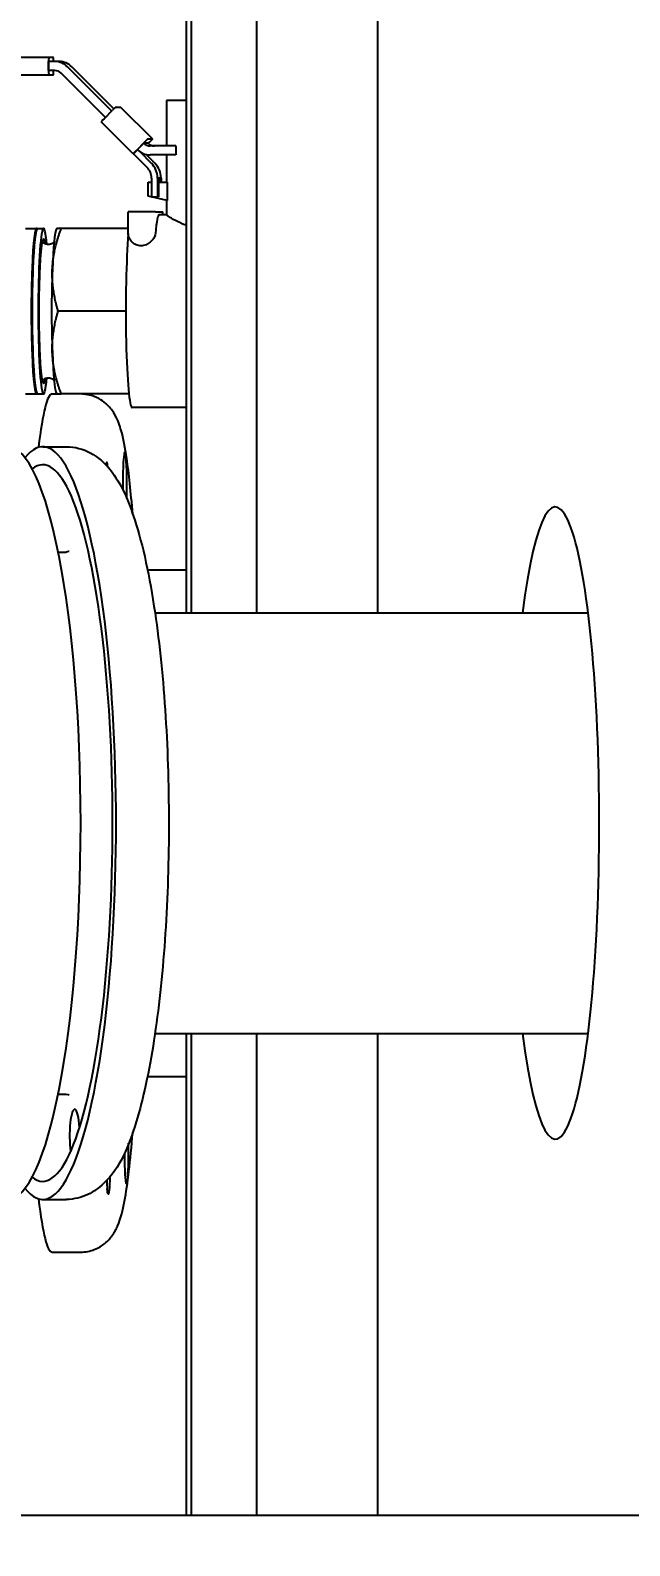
# Model space of a CAD drawing. Header units: millimetres. Extents: x 0 to 100323, y 0 to 59400.
# Drawn here: x 29428 to 29627, y 44931 to 45434 of the extents above; entities that cross this region are included whole.
import ezdxf

# ---------------------------------------------------------------- set-up
doc = ezdxf.new("R2010")
doc.units = ezdxf.units.MM
doc.header["$LTSCALE"] = 100
doc.layers.add('Dimension', color=7, linetype='Continuous', lineweight=18)
doc.layers.add('Visible', color=7, linetype='Continuous', lineweight=25)
doc.styles.add('Title', font='arial.ttf')
doc.dimstyles.new('Default - Method 2b', dxfattribs={"dimscale": 100, "dimtxt": 3, "dimasz": 2.5, "dimexe": 3, "dimexo": 0.5, "dimgap": 0.7, "dimtad": 0, "dimtoh": 1, "dimdec": 0, "dimrnd": 1e-08, "dimtxsty": 'Title', "dimcen": 0.09, "dimdle": 10, "dimclrd": 256, "dimclre": 256, "dimclrt": 7, "dimadec": 0, "dimazin": 2, "dimtfac": 0.833333, "dimtdec": 1, "dimtmove": 0, "dimatfit": 3, "dimfxl": 1, "dimtolj": 1, "dimlwd": -1, "dimlwe": -1, "dimarcsym": 0})

# ---------------------------------------------------------------- blocks, each defined once
blk = doc.blocks.new('*D43')
at = {"layer": 'Defpoints', "color": 0, "transparency": 16777216}
for p in [(45638.77, 52323.53), (47905.43, 52323.53), (29571.16, 44740.53)]:
    blk.add_point(p, dxfattribs=at)
at = {"layer": 'Dimension', "transparency": 16777216}
for p, q in [((45688.77, 52323.53), (48205.43, 52323.53)), ((47905.43, 52073.53), (47905.43, 49048.75)), ((47905.43, 44990.53), (47905.43, 48015.3)), ((29621.16, 44740.53), (48205.43, 44740.53))]:
    blk.add_line(p, q, dxfattribs=at)
for points in [[(47863.76, 52073.53), (47947.09, 52073.53), (47905.43, 52323.53)], [(47863.76, 44990.53), (47947.09, 44990.53), (47905.43, 44740.53)]]:
    blk.add_solid(points, dxfattribs=at)
at = {"layer": 'Dimension', "color": 7, "transparency": 16777216, "insert": (48058.7, 48085.3), "char_height": 300, "attachment_point": 7, "rotation": 90, "style": 'Title'}
blk.add_mtext('\\A1;7583', dxfattribs=at)

msp = doc.modelspace()

# ---------------------------------------------------------------- linework, layer by layer
at = {"layer": 'Visible'}
for p, q in [((29479.88, 45240.38), (29479.88, 45640.53)), ((29481.58, 45240.38), (29481.58, 45640.53)), ((29503.23, 45240.38), (29503.23, 45640.53)), ((29543.44, 45240.38), (29543.44, 45640.53)), ((29302.96, 45424.93), (29434.2, 45424.93)), ((29434.1, 45420.43), (29434.1, 45423.43)), ((29434.2, 45424.93), (29435.64, 45424.93)), ((29434.2, 45420.43), (29434.2, 45423.43)), ((29436.19, 45423.43), (29434.2, 45423.43)), ((29437.63, 45423.43), (29436.19, 45423.43)), ((29455.09, 45406.98), (29440.43, 45421.67)), ((29455.81, 45407.7), (29441.87, 45421.67)), ((29434.2, 45418.93), (29302.96, 45418.93)), ((29436.19, 45420.43), (29434.2, 45420.43)), ((29435.64, 45418.93), (29434.2, 45418.93)), ((29452.97, 45404.86), (29438.31, 45419.55)), ((29452.55, 45404.44), (29455.37, 45407.27)), ((29456.53, 45408.33), (29458.04, 45408.33)), ((29468.62, 45397.72), (29458.04, 45408.33)), ((29479.88, 45410.53), (29473.28, 45410.53)), ((29473.28, 45410.53), (29473.28, 45395.43)), ((29462.17, 45392.77), (29451.59, 45403.38)), ((29465.96, 45396.66), (29463.14, 45393.83)), ((29467.11, 45397.72), (29468.62, 45397.72)), ((29467.66, 45396.66), (29467.24, 45396.24)), ((29462.18, 45392.77), (29462.34, 45392.77)), ((29463.69, 45394.12), (29462.34, 45392.77)), ((29462.34, 45392.77), (29466.82, 45388.28)), ((29463.62, 45394.19), (29465.74, 45396.31)), ((29464.43, 45393.51), (29468.23, 45389.69)), ((29467.18, 45396.31), (29465.74, 45396.31)), ((29466.53, 45392.58), (29469.41, 45389.69)), ((29476.34, 45395.43), (29467.85, 45395.43)), ((29476.34, 45392.43), (29467.85, 45392.43)), ((29473.28, 45392.43), (29473.28, 45383.43)), ((29476.34, 45395.43), (29476.34, 45392.43)), ((29467.16, 45383.43), (29468.28, 45383.43)), ((29467.16, 45378.75), (29467.16, 45383.43)), ((29468.28, 45384.74), (29468.28, 45378.5)), ((29470.28, 45384.74), (29470.28, 45378.5)), ((29470.57, 45384.74), (29470.57, 45378.5)), ((29471.16, 45384.74), (29470.57, 45384.74)), ((29470.57, 45383.43), (29473.51, 45383.43)), ((29471.16, 45383.43), (29471.16, 45384.74)), ((29471.46, 45384.74), (29471.46, 45383.43)), ((29473.51, 45383.43), (29473.51, 45377.32)), ((29473.51, 45377.32), (29467.16, 45378.75)), ((29468.28, 45378.5), (29470.28, 45378.5)), ((29470.57, 45378.5), (29470.28, 45378.5)), ((29473.28, 45377.37), (29473.28, 45372.51)), ((29469.58, 45373.53), (29460.59, 45373.53)), ((29460.59, 45366.06), (29460.59, 45373.53)), ((29469.58, 45373.53), (29472.07, 45373.53)), ((29473.28, 45372.53), (29470.82, 45372.53)), ((29472.08, 45373.53), (29472.07, 45373.53)), ((29472.08, 45372.53), (29472.08, 45373.53)), ((29426.44, 45368.03), (29430.13, 45368.03)), ((29430.28, 45367.94), (29430.25, 45367.97)), ((29430.43, 45368.03), (29432.43, 45368.03)), ((29436.69, 45367.85), (29436.8, 45368.03)), ((29460.59, 45368.03), (29438.31, 45368.03)), ((29432.67, 45363.08), (29431.99, 45363.58)), ((29435.73, 45363.31), (29435.91, 45363.49)), ((29459.75, 45340.53), (29437.27, 45340.53)), ((29432.67, 45317.98), (29431.99, 45317.48)), ((29435.73, 45317.75), (29435.91, 45317.57)), ((29426.44, 45313.03), (29430.13, 45313.03)), ((29430.28, 45313.12), (29430.25, 45313.09)), ((29430.43, 45313.03), (29432.43, 45313.03)), ((29435.25, 45313.03), (29436.8, 45313.03)), ((29436.69, 45313.21), (29436.8, 45313.03)), ((29460.77, 45313.03), (29438.31, 45313.03)), ((29479.88, 45308.53), (29461.84, 45308.53)), ((29432.14, 45295.53), (29439.98, 45295.53)), ((29437.29, 45260.53), (29439.98, 45260.53)), ((29466.96, 45254.68), (29479.88, 45254.68)), ((29469.45, 45240.38), (29613.34, 45240.38)), ((29469.45, 45100.68), (29613.34, 45100.68)), ((29479.88, 44940.53), (29479.88, 45100.68)), ((29481.58, 44940.53), (29481.58, 45100.68)), ((29503.23, 44940.53), (29503.23, 45100.68)), ((29543.44, 44940.53), (29543.44, 45100.68)), ((29466.96, 45086.38), (29479.88, 45086.38)), ((29437.29, 45080.53), (29439.98, 45080.53)), ((29432.14, 45045.53), (29439.98, 45045.53)), ((29435.25, 45028.03), (29444.73, 45028.03)), ((45938.35, 44940.53), (29284.56, 44940.53))]:
    msp.add_line(p, q, dxfattribs=at)
for centre, major_axis, ratio, start_param, end_param in [((29434.2, 45423.43), (0, 1.5), 0.065414, 0, 1.570796), ((29435.64, 45423.43), (0, 1.5), 0.065414, 4.712389, 6.283185), ((29436.19, 45417.43), (0, 6), 0.997858, 5.497787, 6.283185), ((29437.63, 45417.43), (0, 6), 0.997858, 5.497787, 6.283185), ((29434.2, 45420.43), (0, -1.5), 0.065414, 4.712389, 6.283185), ((29435.64, 45420.43), (0, -1.5), 0.065414, 0, 1.570796), ((29436.19, 45417.43), (0, 3), 0.997858, 5.497787, 6.283185), ((29455.47, 45407.27), (1.06, 1.06), 0.046255, 0.046321, 1.617117), ((29456.98, 45407.27), (1.06, 1.06), 0.046255, 0, 0.046321), ((29452.65, 45404.44), (-1.06, -1.06), 0.046255, 4.75871, 6.283185), ((29466.06, 45396.66), (1.06, 1.06), 0.046255, 0.046321, 1.617117), ((29467.56, 45396.66), (1.06, 1.06), 0.046255, 4.75871, 6.329506), ((29463.23, 45393.83), (-1.06, -1.06), 0.046255, 4.75871, 6.329506), ((29467.85, 45398.43), (0, -6), 0.997858, 5.497787, 6.283185), ((29467.85, 45398.43), (0, -3), 0.997858, 5.497787, 6.283185), ((29469.29, 45398.43), (0, -3), 0.997858, 5.497787, 6.283185), ((29463.3, 45384.74), (0, -5), 0.997858, 1.570796, 2.356194), ((29463.3, 45384.74), (0, -7), 0.997858, 1.570796, 2.356194), ((29464.47, 45384.74), (0, -7), 0.997858, 1.570796, 2.356194), ((29470.82, 45340.53), (0, 32), 0.065414, 0, 0.635711), ((29430.13, 45340.53), (0, -27.5), 0.065414, 3.075991, 6.348787), ((29430.43, 45340.53), (0, 27.5), 0.065414, 0, 3.141593), ((29432.43, 45340.53), (0, 27.5), 0.065414, 5.650076, 10.057887), ((29432.43, 45340.53), (0, 24), 0.065414, 5.910474, 9.79749), ((29436.9, 45340.53), (0, 27.5), 0.065414, 0.113789, 1.047198), ((29461.84, 45340.53), (0, -32), 0.065414, 3.783038, 6.283185), ((29436.9, 45340.53), (0, 27.5), 0.065414, 1.047198, 2.094395), ((29436.9, 45340.53), (0, -27.5), 0.065414, 5.235988, 6.169397), ((29435.25, 45170.53), (0, 142.5), 0.065414, 0, 0.503759), ((29432.14, 45170.53), (0, 125), 0.195123, 2.897918, 6.52686), ((29420.37, 45170.53), (0, 125), 0.195123, 3.141593, 6.283185), ((29432.14, 45170.53), (0, 119), 0.195123, 2.989553, 6.435225), ((29459.43, 45283.03), (0, 10.75), 0.065414, 6.153305, 8.03064), ((29459.43, 45283.03), (0, -10.75), 0.065414, 1.114148, 2.560736), ((29453.43, 45279.6), (0, 10.75), 0.065414, 5.727148, 6.487727), ((29602.45, 45170.53), (0, 105), 0.138915, 2.298609, 7.126169), ((29442.77, 45066.73), (0, 8.75), 0.195123, 5.030002, 8.50359), ((29459.97, 45061.45), (0, -10.75), 0.065414, 4.753687, 6.487727), ((29459.97, 45061.45), (0, -10.75), 0.065414, 0.655518, 1.826806), ((29453.97, 45058.03), (0, 10.75), 0.065414, 2.180486, 2.560736), ((29453.97, 45058.03), (0, -10.75), 0.065414, 6.153305, 7.396949), ((29435.25, 45170.53), (0, -142.5), 0.065414, 5.779427, 6.283185)]:
    msp.add_ellipse(centre, major_axis=major_axis, ratio=ratio, start_param=start_param, end_param=end_param, dxfattribs=at)
for points, knots in [([(29479.88, 45368.98), (29479.25, 45369.23), (29478.65, 45369.48), (29476.78, 45370.32), (29475.69, 45370.91), (29474.29, 45371.73), (29473.86, 45372.02), (29473.47, 45372.3), (29473.39, 45372.37), (29473.3, 45372.46), (29473.28, 45372.49), (29473.28, 45372.51)], [-21.363748, -21.363748, -21.363748, -21.363748, -21.107919, -21.107919, -20.500804, -20.500804, -20.062207, -20.062207, -19.87269, -19.87269, -19.726426, -19.726426, -19.726426, -19.726426]), ([(29469.58, 45366.28), (29469.54, 45365.83), (29469.37, 45365.32), (29468.78, 45364.33), (29468.36, 45363.84), (29467.49, 45363.11), (29467.01, 45362.81), (29466.22, 45362.48), (29465.94, 45362.4), (29465.37, 45362.28), (29465.08, 45362.25), (29464.51, 45362.25), (29464.23, 45362.28), (29463.67, 45362.4), (29463.4, 45362.48), (29462.65, 45362.81), (29462.22, 45363.11), (29461.44, 45363.84), (29461.09, 45364.33), (29460.68, 45365.24), (29460.59, 45365.67), (29460.59, 45366.06)], [-2.332232, -2.332232, -2.332232, -2.332232, -2.105766, -2.105766, -1.8793, -1.8793, -1.708228, -1.708228, -1.622692, -1.622692, -1.537156, -1.537156, -1.45162, -1.45162, -1.366084, -1.366084, -1.195012, -1.195012, -0.968546, -0.968546, -0.778425, -0.778425, -0.778425, -0.778425]), ([(29435.73, 45363.31), (29435.64, 45363.22), (29435.53, 45363.12), (29435.22, 45362.91), (29435.02, 45362.81), (29434.54, 45362.66), (29434.26, 45362.62), (29433.71, 45362.64), (29433.44, 45362.7), (29433, 45362.87), (29432.82, 45362.98), (29432.67, 45363.08)], [3.0759914, 3.0759914, 3.0759914, 3.0759914, 3.0985986, 3.0985986, 3.1212057, 3.1212057, 3.1438128, 3.1438128, 3.16642, 3.16642, 3.1890271, 3.1890271, 3.1890271, 3.1890271]), ([(29432.67, 45317.98), (29432.82, 45318.08), (29433, 45318.19), (29433.44, 45318.36), (29433.71, 45318.42), (29434.26, 45318.44), (29434.54, 45318.4), (29435.02, 45318.25), (29435.22, 45318.14), (29435.53, 45317.94), (29435.64, 45317.84), (29435.73, 45317.75)], [6.2357509, 6.2357509, 6.2357509, 6.2357509, 6.258358, 6.258358, 6.2809651, 6.2809651, 6.3035723, 6.3035723, 6.3261794, 6.3261794, 6.3487865, 6.3487865, 6.3487865, 6.3487865]), ([(29462.04, 45273.21), (29461.45, 45280.48), (29460.79, 45286.62), (29459.52, 45295.22), (29458.98, 45298.17), (29457.75, 45302.53), (29457.31, 45304.05), (29455.64, 45306.97), (29455.02, 45307.94), (29452.93, 45310.11), (29451.47, 45311.34), (29447.92, 45312.7), (29446.33, 45313.03), (29444.73, 45313.03)], [4.7833474, 4.7833474, 4.7833474, 4.7833474, 5.0435803, 5.0435803, 5.2319509, 5.2319509, 5.3462036, 5.3462036, 5.393009, 5.393009, 5.4353784, 5.4353784, 5.4604563, 5.4604563, 5.4604563, 5.4604563]), ([(29439.98, 45295.53), (29442.87, 45295.53), (29445.68, 45294.7), (29450.79, 45291.98), (29452.83, 45289.97), (29458.29, 45283.21), (29460.57, 45277.8), (29465.47, 45262.75), (29467.68, 45252.38), (29471, 45229.88), (29472.18, 45218.18), (29473.71, 45193.8), (29474.07, 45181.16), (29473.99, 45156.01), (29473.54, 45143.5), (29471.88, 45119.71), (29470.66, 45108.44), (29467.49, 45088), (29465.54, 45078.92), (29460.56, 45062.85), (29458.06, 45056.24), (29450.88, 45049.4), (29449.2, 45048.13), (29445.05, 45046.17), (29442.54, 45045.53), (29439.98, 45045.53)], [4.953498, 4.953498, 4.953498, 4.953498, 5.057223, 5.057223, 5.190632, 5.190632, 5.493491, 5.493491, 5.877433, 5.877433, 6.213453, 6.213453, 6.541406, 6.541406, 6.867781, 6.867781, 7.196126, 7.196126, 7.533309, 7.533309, 7.911387, 7.911387, 8.003239, 8.003239, 8.095091, 8.095091, 8.095091, 8.095091]), ([(29459.52, 45293.69), (29459.55, 45293.65), (29459.57, 45293.59), (29459.64, 45293.32), (29459.7, 45293.01), (29459.78, 45292.41), (29459.8, 45292.22), (29459.82, 45292.02)], [-2.1952792, -2.1952792, -2.1952792, -2.1952792, -2.0993492, -2.0993492, -1.8229843, -1.8229843, -1.7097702, -1.7097702, -1.7097702, -1.7097702]), ([(29453.15, 45289.45), (29453.17, 45289.6), (29453.19, 45289.73), (29453.24, 45289.96), (29453.26, 45290.05), (29453.29, 45290.13)], [-1.9331371, -1.9331371, -1.9331371, -1.9331371, -1.8229843, -1.8229843, -1.7097702, -1.7097702, -1.7097702, -1.7097702]), ([(29440.89, 45260.74), (29440.89, 45260.74), (29440.65, 45260.6), (29440.18, 45260.54), (29440.08, 45260.53), (29439.98, 45260.53)], [4.8286804, 4.8286804, 4.8286804, 4.8286804, 4.9285102, 4.9285102, 4.9534984, 4.9534984, 4.9534984, 4.9534984]), ([(29444.73, 45028.03), (29446.35, 45028.03), (29447.95, 45028.36), (29450.74, 45029.44), (29451.88, 45030.19), (29453.88, 45031.82), (29454.6, 45032.68), (29456.07, 45034.69), (29456.56, 45035.69), (29458.25, 45039.52), (29458.73, 45041.9), (29460.39, 45050.66), (29461.26, 45058.24), (29462.04, 45067.85)], [2.3188636, 2.3188636, 2.3188636, 2.3188636, 2.344157, 2.344157, 2.3720475, 2.3720475, 2.407673, 2.407673, 2.466435, 2.466435, 2.6518919, 2.6518919, 2.9959726, 2.9959726, 2.9959726, 2.9959726]), ([(29460.4, 45052.93), (29460.39, 45052.74), (29460.37, 45052.55), (29460.3, 45051.89), (29460.24, 45051.5), (29460.17, 45051.1), (29460.14, 45051), (29460.12, 45050.93)], [-2.1952792, -2.1952792, -2.1952792, -2.1952792, -2.0993492, -2.0993492, -1.8229843, -1.8229843, -1.7097702, -1.7097702, -1.7097702, -1.7097702]), ([(29453.88, 45047.37), (29453.87, 45047.38), (29453.86, 45047.41), (29453.76, 45047.66), (29453.68, 45048.16), (29453.59, 45048.95), (29453.59, 45048.99), (29453.59, 45049.04)], [-3.2252988, -3.2252988, -3.2252988, -3.2252988, -3.177097, -3.177097, -2.688345, -2.688345, -2.659356, -2.659356, -2.659356, -2.659356])]:
    msp.add_open_spline(points, degree=3, knots=knots, dxfattribs=at)
for points, weights in [([(29435.34, 45354.28), (29435.58, 45360.66), (29438.31, 45368.03)], [1.81878765449, 1.81878765449, 1.68820457608]), ([(29438.31, 45368.03), (29436.8, 45368.03), (29436.8, 45368.03)], [1.68820457608, 1.79103069418, 1.812887588]), ([(29437.27, 45340.53), (29435.1, 45347.9), (29435.34, 45354.28)], [1.68820457608, 1.81878765449, 1.81878765449]), ([(29435.34, 45326.78), (29435.1, 45333.16), (29437.27, 45340.53)], [1.81878765449, 1.81878765449, 1.68820457608]), ([(29438.31, 45313.03), (29435.58, 45320.4), (29435.34, 45326.78)], [1.68820457608, 1.81878765449, 1.81878765449]), ([(29436.8, 45313.03), (29436.8, 45313.03), (29438.31, 45313.03)], [1.812887588, 1.79103069418, 1.68820457608])]:
    msp.add_rational_spline(points, weights, degree=2, dxfattribs=at)
msp.add_open_spline([(29439.98, 45080.53), (29440.48, 45080.53), (29440.89, 45080.32), (29440.89, 45080.32)], degree=3, dxfattribs=at)

# ---------------------------------------------------------------- dimensions: what is measured, and where the dimension line sits
at = {"layer": 'Dimension'}
dim = msp.add_linear_dim(base=(47905.43, 52323.53), p1=(29571.16, 44740.53), p2=(45638.77, 52323.53), angle=270, dimstyle='Default - Method 2b', override={"dimgap": 0.7, "dimtoh": 0, "dimdec": 0, "dimtol": 0, "dimlim": 0, "dimtp": 0, "dimtm": 0, "dimtdec": 1, "dimtofl": 0, "dimatfit": 1}, dxfattribs=at)
dim.commit()
dim.dimension.update_dxf_attribs({"geometry": '*D43', "text_midpoint": (47905.43, 48532.03), "dimtype": 160})

doc.saveas('drawing.dxf')
